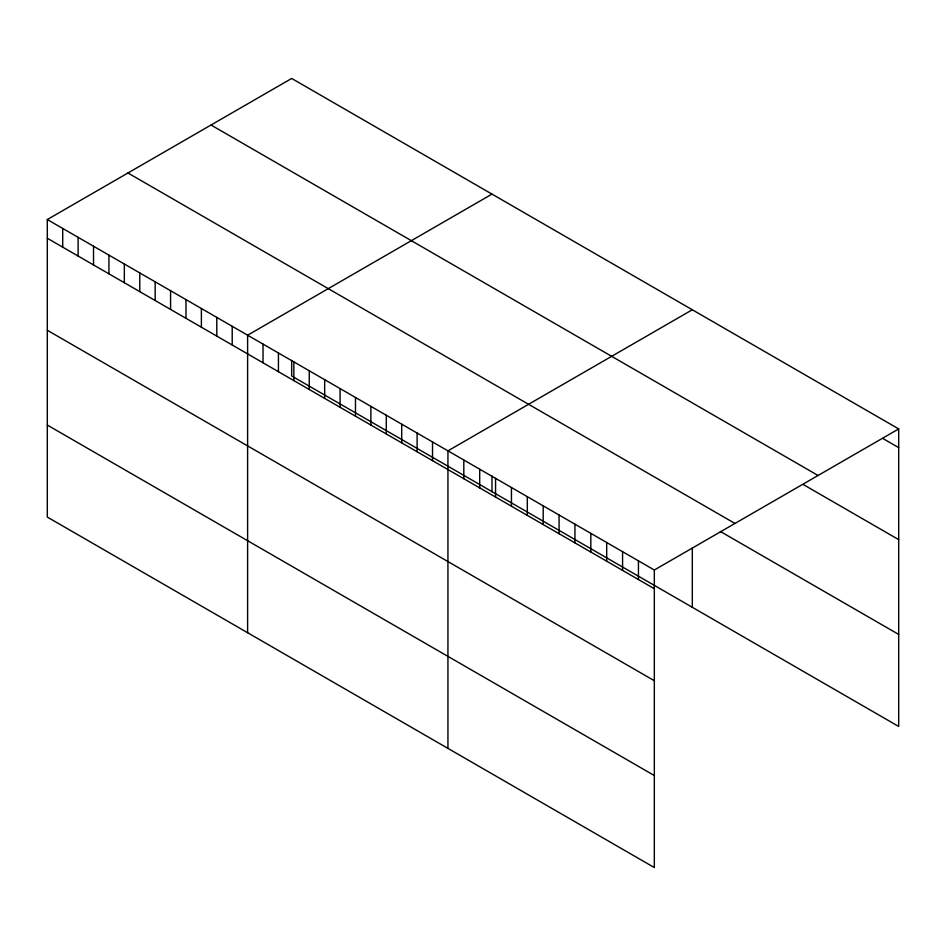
<?xml version="1.0" encoding="UTF-8"?>
<svg xmlns="http://www.w3.org/2000/svg" width="946" height="946" viewBox="0 0 946 946"><rect width="100%" height="100%" fill="white"/><g stroke="black" fill="none" stroke-linecap="round" stroke-linejoin="round"><path stroke-width="1.42" d="M47.3 219.543L654.325 570.012L654.325 867.541L47.3 517.072L47.3 219.543L291.675 78.459L898.7 428.928L898.7 726.457L291.675 375.988L291.675 360.414M491.991 194.107L247.616 335.203L247.616 632.732M692.306 309.768L447.931 450.852L447.931 748.381M654.325 570.012L898.7 428.928M882.819 438.459L898.7 447.624M211.029 125.014L818.053 475.483M803.45 484.636L898.7 539.634M127.947 172.988L734.971 523.457M720.403 531.498L898.7 634.435M47.3 238.25L654.325 588.708M47.3 330.26L654.325 680.718M47.3 425.061L654.325 775.531M692.306 547.84L692.306 607.297M638.444 560.848L638.444 579.543M622.574 551.684L622.574 570.379M606.693 542.519L606.693 561.215M590.824 533.343L590.824 552.05M574.943 524.179L574.943 542.874M559.074 515.014L559.074 533.71M543.193 505.85L543.193 524.545M527.312 496.685L527.312 515.381M511.443 487.521L511.443 506.216M495.562 478.357L495.562 497.052M491.991 476.075L491.991 491.636M479.693 469.181L479.693 487.888M463.812 460.016L463.812 478.723M432.523 441.959L432.523 460.655M417.115 433.067L417.115 451.762M401.707 424.163L401.707 442.858M386.299 415.27L386.299 433.966M370.891 406.378L370.891 425.073M355.483 397.474L355.483 416.169M340.075 388.581L340.075 407.277M324.667 379.689L324.667 398.384M309.259 370.785L309.259 389.48M293.851 361.892L293.851 380.588M278.431 353L278.431 371.695M263.023 344.096L263.023 362.791M232.208 326.311L232.208 345.006M216.8 317.407L216.8 336.102M201.392 308.514L201.392 327.21M185.984 299.622L185.984 318.317M170.576 290.718L170.576 309.413M155.168 281.825L155.168 300.521M139.76 272.921L139.76 291.628M124.34 264.029L124.34 282.724M108.932 255.136L108.932 273.832M93.524 246.232L93.524 264.939M78.116 237.34L78.116 256.035M62.708 228.447L62.708 247.143"/></g></svg>
